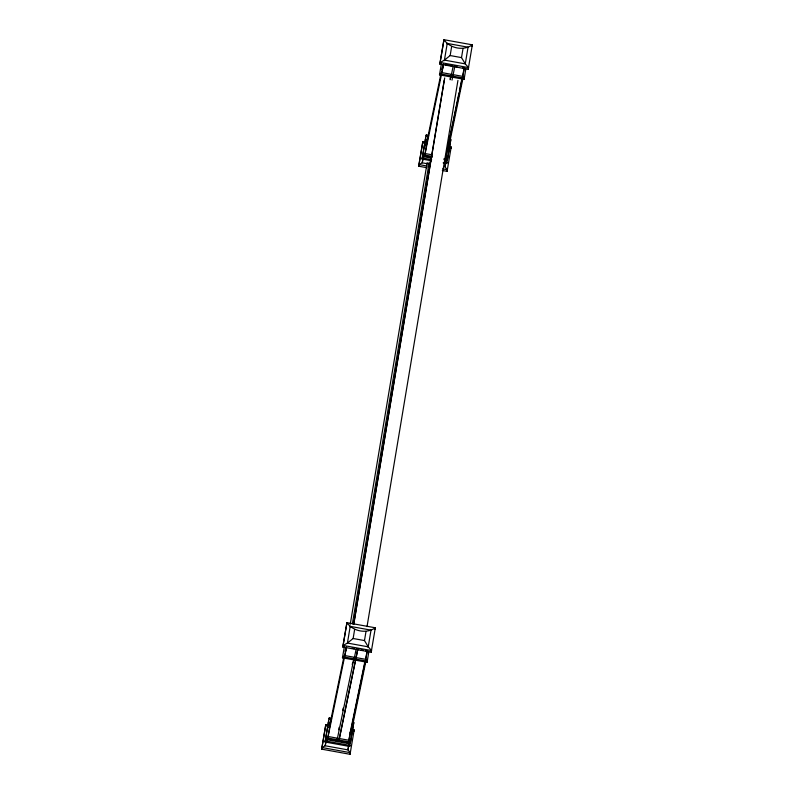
<?xml version="1.0" encoding="UTF-8"?>
<svg xmlns="http://www.w3.org/2000/svg" width="794" height="794" viewBox="0 0 794 794"><rect width="100%" height="100%" fill="white"/><g stroke="black" fill="none" stroke-linecap="round" stroke-linejoin="round"><path stroke-width="1.19" d="M354.422 657.293L354.303 658.057L355.95 658.355L357.876 648.906M321.659 749.159L321.997 747.531L325.212 745.764L347.921 749.883L350.382 752.672L350.045 754.3L321.659 749.159L325.778 724.763L328.15 725.19M426.964 167.713L418.676 166.214L422.805 141.808L425.177 142.235M325.034 742.013L325.262 740.921L327.406 739.75L348.229 743.521L349.866 745.377L349.648 746.469L325.034 742.013L328.547 721.19M431.44 160.755L422.061 159.058L425.574 138.235M326.016 740.911L325.212 745.764L325.887 742.509M423.043 157.956L422.239 162.82L419.014 164.576L418.676 166.214M329.391 727.82L330.185 723.046M342.8 647.05L346.928 622.655L375.324 627.786L371.195 652.192L342.8 647.05L346.928 622.655C352.993 631.448 366.59 634.098 375.324 627.786L374.986 629.424M426.219 146.066L426.586 143.575M439.826 64.106L443.955 39.7L472.341 44.841L468.222 69.237L439.826 64.106L443.955 39.7C450.009 48.503 463.617 51.144 472.341 44.841L472.003 46.469M349.648 746.469L353.826 722.381L350.323 743.204L325.709 738.748L325.937 737.666L328.081 736.495L330.86 719.791L329.222 717.935L328.994 719.017M432.115 157.5L422.736 155.803L422.964 154.711L425.108 153.54L427.887 136.836L426.249 134.98L426.021 136.062L428.363 136.489M342.472 657.829L342.7 656.737L344.844 655.566L365.667 659.328L367.304 661.194L367.076 662.275L342.472 657.829L344.407 646.217M439.499 74.874L439.717 73.792L441.871 72.611L462.684 76.383L464.331 78.239L464.103 79.331L439.499 74.874L441.464 63.341M345.41 651.874L345.807 649.492M442.437 68.929L442.834 66.547M344.844 655.566L346.234 647.209M441.871 72.611L443.26 64.264M350.243 624.263L427.192 162.492M368.138 647.378L371.026 630.138L350.204 626.367L347.425 643.071L343.137 645.423L371.532 650.564L371.195 652.192M444.342 60.662L447.23 43.422L468.053 47.193L465.274 63.887L468.559 67.609L468.222 69.237M352.367 623.945L429.256 161.986M353.717 624.034L444.233 80.194M353.777 624.223L444.7 77.931M371.532 650.564L368.247 646.842L347.425 643.071L353.132 638.505L354.65 629.394M468.559 67.609L440.164 62.468L444.451 60.116L450.158 55.55L451.667 46.439M355.732 659.447L339.197 739.283L337.301 738.936L337.43 738.182M339.197 739.283L355.603 659.893M454.902 65.962L452.977 75.41L451.32 75.102L451.449 74.348M355.95 658.355L357.657 649.998M452.977 75.41L453.106 74.646M368.247 646.842L364.486 640.559L366.004 631.448M444.451 60.116L465.274 63.887L461.513 57.605L463.031 48.503M367.027 626.615L457.949 80.333M325.937 737.666L350.541 742.122L348.903 740.256L350.293 731.909M447.121 150.155L445.93 157.311L447.568 159.167L447.34 160.259L443.826 159.624M348.526 746.241L347.921 749.883L348.824 745.536M442.337 170.492L447.072 171.345L447.409 169.718L444.948 166.929L445.553 163.286M364.684 662.603L350.154 732.763L351.097 732.931L351.355 731.413M447.181 149.818L448.124 149.987L448.372 148.468M443.151 162.879L446.665 163.514L450.853 139.436L447.568 159.167L444.054 158.532M365.667 659.328L367.056 650.981M462.684 76.383L463.875 69.227M350.045 754.3L354.174 729.894L351.811 729.468M447.072 171.345L451.2 146.95L448.838 146.523M367.076 662.275L368.813 651.834M464.103 79.331L465.84 68.88M422.061 159.058L426.249 134.98L428.591 135.407M423.133 158.472L422.239 162.82L428.214 163.901M426.001 145.967L440.839 74.318M441.841 69.455L442.347 67.033M447.121 43.968L447.23 43.422M424.979 154.145L441.325 75.231M441.831 72.8L443.588 64.304M450.238 79.023L450.734 76.601M450.109 79.777L450.863 76.155M451.32 75.102L453.166 66.22M452.004 80.125L452.759 76.492M447.429 148.607L458.952 92.958M459.448 90.536L461.959 78.437M445.305 160.348L464.411 68.076M448.124 149.987L462.902 78.616M444.948 166.929L445.623 163.673M449.95 143.783L450.178 142.692M329.222 727.721L343.812 657.263M345.072 651.199L345.569 648.767M350.094 626.913L350.204 626.367M327.188 740.832L344.298 658.186M344.616 656.648L346.561 647.259M446.665 163.514L446.893 162.433L445.255 160.567M450.863 148.577L451.2 146.95L449.057 148.121M338.681 729.736L339.177 727.334M342.651 710.57L343.147 708.179M352.248 664.558L352.744 662.166M337.301 738.936L353.836 659.099M354.303 658.057L356.139 649.174L357.796 649.472M348.774 740.862L365.121 661.948M365.627 659.526L367.384 651.02M351.097 732.931L365.885 661.253M352.933 726.728L353.151 725.647M353.836 731.532L354.174 729.894L352.03 731.076M450.158 55.55L461.513 57.605M445.265 64.651L452.292 65.922M453.93 66.22L456.977 66.765M462.833 67.827L465.185 68.254M463.964 68.701L464.917 68.87M439.717 73.792L464.331 78.239M425.346 139.327L427.688 139.754M425.108 153.54L432.045 154.8M422.964 154.711L432.333 156.408M431.37 158.056L424.433 156.795L422.289 157.976L431.658 159.673M444.551 162.006L446.893 162.433M427.301 166.075L419.014 164.576L422.805 141.808L425.266 144.597M442.675 168.864L447.409 169.718M353.132 638.505L364.486 640.559M351.752 648.232L354.094 648.658M356.437 649.085L358.779 649.512M361.121 649.929L363.473 650.355M365.816 650.782L368.158 651.199M366.947 651.646L367.89 651.814M342.7 656.737L367.304 661.194M331.564 718.352L329.222 717.935L325.262 740.921L349.866 745.377M328.319 722.272L330.661 722.699M328.081 736.495L348.903 740.256M350.382 752.672L321.997 747.531L325.778 724.763L328.24 727.552"/></g></svg>
